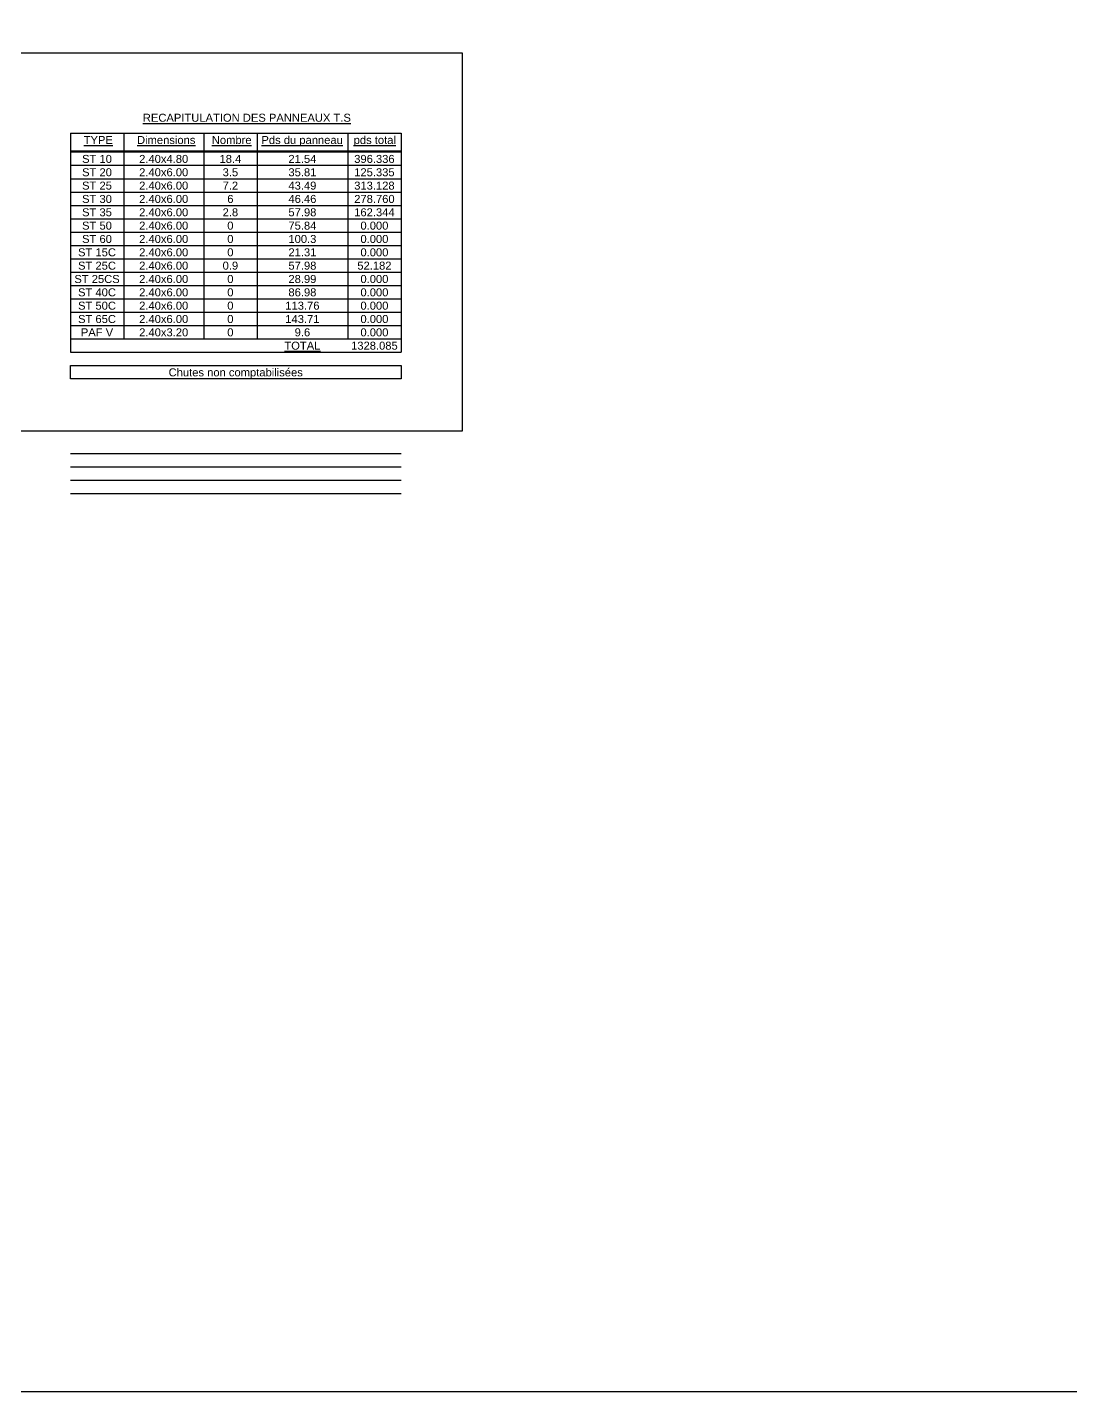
# Model space of a CAD drawing. Header units: millimetres. Extents: x -21776 to 63757, y -7870 to 8483.
# Drawn here: x -12553 to -10597, y -6687 to -4130 of the extents above; entities that cross this region are included whole.
import ezdxf
from ezdxf.enums import TextEntityAlignment as Align

# ---------------------------------------------------------------- set-up
doc = ezdxf.new("R2010")
doc.units = ezdxf.units.MM
doc.layers.add('STR_TXT', color=102, linetype='Continuous')
doc.layers.add('STR_VOI-POT', color=6, linetype='Continuous')
doc.styles.add('Table', font='ARIAL.TTF')

# ---------------------------------------------------------------- blocks, each defined once
blk = doc.blocks.new('TStable')
at = {"layer": 'STR_TXT', "lineweight": 30}
for points in [[(0, 0), (0, -4.1)], [(0, 0), (6.2, 0)], [(6.2, 0), (6.2, -4.1)], [(0, -0.33), (6.2, -0.33)], [(0, -0.35), (6.2, -0.35)], [(0, -3.85), (6.2, -3.85)], [(0, -4.1), (6.2, -4.1)]]:
    blk.add_lwpolyline(points, dxfattribs=at)
at = {"layer": 'STR_TXT'}
for points in [[(1, 0), (1, -3.85)], [(2.5, 0), (2.5, -3.85)], [(3.5, 0), (3.5, -3.85)], [(5.2, 0), (5.2, -3.85)], [(0, -0.6), (6.2, -0.6)], [(0, -0.85), (6.2, -0.85)], [(0, -1.1), (6.2, -1.1)], [(0, -1.35), (6.2, -1.35)], [(0, -1.6), (6.2, -1.6)], [(0, -1.85), (6.2, -1.85)], [(0, -2.1), (6.2, -2.1)], [(0, -2.35), (6.2, -2.35)], [(0, -2.6), (6.2, -2.6)], [(0, -2.85), (6.2, -2.85)], [(0, -3.1), (6.2, -3.1)], [(0, -3.35), (6.2, -3.35)], [(0, -3.6), (6.2, -3.6)]]:
    blk.add_lwpolyline(points, dxfattribs=at)
at = {"layer": 'STR_TXT', "lineweight": 30}
blk.add_lwpolyline([(0, -4.35), (6.2, -4.35), (6.2, -4.6), (0, -4.6)], close=True, dxfattribs=at)
at = {"layer": 'STR_TXT', "style": 'Table'}
for s, p in [('%%URECAPITULATION DES PANNEAUX T.S', (1.359, 0.217)), ('%%UTYPE', (0.25, -0.2)), ('%%UDimensions', (1.25, -0.2)), ('%%UNombre', (2.652, -0.2)), ('%%UPds du panneau', (3.582, -0.2)), ('%%Upds total', (5.311, -0.2))]:
    blk.add_text(s, height=0.15, dxfattribs=at).set_placement(p)
for s, p in [('ST 10', (0.5, -0.6)), ('2.40x4.80', (1.75, -0.6)), ('21.54', (4.35, -0.6)), ('ST 20', (0.5, -0.85)), ('2.40x6.00', (1.75, -0.85)), ('35.81', (4.35, -0.85)), ('ST 25', (0.5, -1.1)), ('2.40x6.00', (1.75, -1.1)), ('43.49', (4.35, -1.1)), ('ST 30', (0.5, -1.35)), ('2.40x6.00', (1.75, -1.35)), ('46.46', (4.35, -1.35)), ('ST 35', (0.5, -1.6)), ('2.40x6.00', (1.75, -1.6)), ('57.98', (4.35, -1.6)), ('ST 50', (0.5, -1.85)), ('2.40x6.00', (1.75, -1.85)), ('75.84', (4.35, -1.85)), ('ST 60', (0.5, -2.1)), ('2.40x6.00', (1.75, -2.1)), ('100.3', (4.35, -2.1)), ('ST 15C', (0.5, -2.35)), ('2.40x6.00', (1.75, -2.35)), ('21.31', (4.35, -2.35)), ('ST 25C', (0.5, -2.6)), ('2.40x6.00', (1.75, -2.6)), ('57.98', (4.35, -2.6)), ('ST 25CS', (0.5, -2.85)), ('2.40x6.00', (1.75, -2.85)), ('28.99', (4.35, -2.85)), ('ST 40C', (0.5, -3.1)), ('2.40x6.00', (1.75, -3.1)), ('86.98', (4.35, -3.1)), ('ST 50C', (0.5, -3.35)), ('2.40x6.00', (1.75, -3.35)), ('113.76', (4.35, -3.35)), ('ST 65C', (0.5, -3.6)), ('2.40x6.00', (1.75, -3.6)), ('143.71', (4.35, -3.6)), ('PAF V', (0.5, -3.85)), ('2.40x3.20', (1.75, -3.85)), ('9.6', (4.35, -3.85)), ('%%UTOTAL', (4.35, -4.1)), ('Chutes non comptabilisées', (3.1, -4.6))]:
    blk.add_text(s, height=0.15, dxfattribs=at).set_placement(p, align=Align.BOTTOM_CENTER)
for tag, p in [('ST10N', (3, -0.6)), ('ST10W', (5.7, -0.6)), ('ST20N', (3, -0.85)), ('ST20W', (5.7, -0.85)), ('ST25N', (3, -1.1)), ('ST25W', (5.7, -1.1)), ('ST30N', (3, -1.35)), ('ST30W', (5.7, -1.35)), ('ST35N', (3, -1.6)), ('ST35W', (5.7, -1.6)), ('ST50N', (3, -1.85)), ('ST50W', (5.7, -1.85)), ('ST60N', (3, -2.1)), ('ST60W', (5.7, -2.1)), ('ST15CN', (3, -2.35)), ('ST15CW', (5.7, -2.35)), ('ST25CN', (3, -2.6)), ('ST25CW', (5.7, -2.6)), ('ST25CSN', (3, -2.85)), ('ST25CSW', (5.7, -2.85)), ('ST40CN', (3, -3.1)), ('ST40CW', (5.7, -3.1)), ('ST50CN', (3, -3.35)), ('ST50CW', (5.7, -3.35)), ('ST65CN', (3, -3.6)), ('ST65CW', (5.7, -3.6)), ('PAFVN', (3, -3.85)), ('PAFVW', (5.7, -3.85)), ('TOTW', (5.7, -4.1))]:
    blk.add_attdef(tag, text='', height=0.15, dxfattribs=at).set_placement(p, align=Align.BOTTOM_CENTER)

msp = doc.modelspace()

# ---------------------------------------------------------------- linework, layer by layer
at = {"layer": 'STR_TXT'}
msp.add_lwpolyline([(-13138.44497, -4178.41683), (-11738.06824, -4178.41683), (-11738.06824, -4886.95167), (-13138.44497, -4886.95167)], close=True, dxfattribs=at)
for points in [[(-12472.37226, -4928.9884), (-11852.37226, -4928.9884)], [(-12472.37226, -4953.9884), (-11852.37226, -4953.9884)], [(-12472.37226, -4978.9884), (-11852.37226, -4978.9884)], [(-12472.37226, -5003.9884), (-11852.37226, -5003.9884)]]:
    msp.add_lwpolyline(points, dxfattribs=at)
at = {"layer": 'STR_VOI-POT'}
msp.add_lwpolyline([(-14626.05801, -2360.94219), (63756.79188, -2360.94219), (63756.79188, -6687.41341), (-14626.05801, -6687.41341)], close=True, dxfattribs=at)

# ---------------------------------------------------------------- block references
at = {"layer": 'STR_TXT', "xscale": 100, "yscale": 100, "zscale": 100}
msp.add_blockref('TStable', (-12472.37226, -4329.03518), dxfattribs=at).add_auto_attribs({'TOTW': '1328.085', 'PAFVW': '0.000', 'ST65CW': '0.000', 'ST50CW': '0.000', 'ST40CW': '0.000', 'ST25CSW': '0.000', 'ST25CW': '52.182', 'ST15CW': '0.000', 'ST60W': '0.000', 'ST50W': '0.000', 'ST35W': '162.344', 'ST30W': '278.760', 'ST25W': '313.128', 'ST20W': '125.335', 'ST10W': '396.336', 'PAFVN': '0', 'ST65CN': '0', 'ST50CN': '0', 'ST40CN': '0', 'ST25CSN': '0', 'ST25CN': '0.9', 'ST15CN': '0', 'ST60N': '0', 'ST50N': '0', 'ST35N': '2.8', 'ST30N': '6', 'ST25N': '7.2', 'ST20N': '3.5', 'ST10N': '18.4'})

doc.saveas('drawing.dxf')
